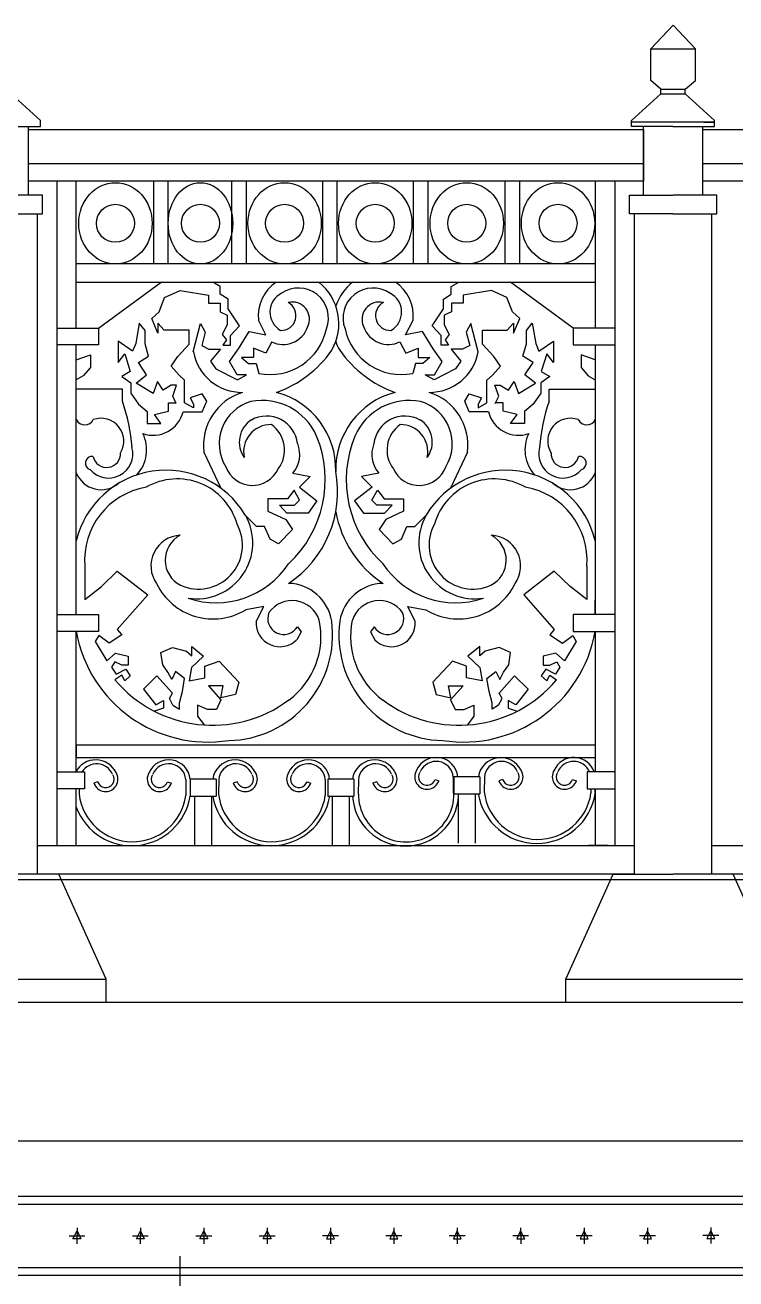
# Model space of a CAD drawing. Header units: millimetres. Extents: x 1931 to 30327, y -2374 to 17555.
# Drawn here: x 10034 to 10931, y 12779 to 14362 of the extents above; entities that cross this region are included whole.
import ezdxf

# ---------------------------------------------------------------- set-up
doc = ezdxf.new("R2010")
doc.units = ezdxf.units.MM
doc.layers.add('axis', color=40, linetype='Continuous')

msp = doc.modelspace()

# ---------------------------------------------------------------- linework, layer by layer
at = {"color": 4, "linetype": 'ByBlock', "lineweight": -2}
for p, q in [((10824.1, 14332.3), (10852.1, 14362.3)), ((10880.2, 14332.3), (10852.1, 14362.3)), ((10824.1, 14292.3), (10824.1, 14332.3)), ((10824.1, 14332.3), (10880.2, 14332.3)), ((10880.2, 14292.3), (10880.2, 14332.3)), ((10836.8, 14281.3), (10824.1, 14292.3)), ((10867.5, 14281.3), (10880.2, 14292.3)), ((10053.6, 14241.7), (10016.6, 14275.4)), ((10799.7, 14241.7), (10836.8, 14275.4)), ((10836.8, 14275.4), (10836.8, 14281.3)), ((10836.8, 14281.3), (10867.5, 14281.3)), ((10836.8, 14275.4), (10867.5, 14275.4)), ((10867.5, 14275.4), (10867.5, 14281.3)), ((10904.5, 14241.7), (10867.5, 14275.4)), ((10053.6, 14234.3), (10053.6, 14241.7)), ((10799.7, 14234.3), (10799.7, 14241.7)), ((10903.5, 14239.7), (10800.5, 14239.7)), ((10890.9, 14239.7), (10903.5, 14239.7)), ((10904.5, 14234.3), (10904.5, 14241.7)), ((10001, 14234.3), (10053.6, 14234.3)), ((10038.7, 14147.6), (10038.7, 14234.3)), ((10038.7, 14230.4), (10814.7, 14230.4)), ((10851.9, 14234.3), (10799.7, 14234.3)), ((10814.7, 14147.6), (10814.7, 14234.3)), ((10814.7, 14230.4), (10814.7, 14165.1)), ((10851.9, 14234.3), (10904.5, 14234.3)), ((10889.6, 14147.6), (10889.6, 14234.3)), ((10889.6, 14230.4), (12803.1, 14230.4)), ((10038.7, 14187.5), (10814.7, 14187.5)), ((10889.6, 14187.5), (12803.1, 14187.5)), ((10814.7, 14165.1), (10038.7, 14165.1)), ((10074.5, 14165.1), (10074.5, 13326.3)), ((10098.9, 13979.7), (10098.9, 14165.1)), ((10196.6, 14060.8), (10196.6, 14165.1)), ((10214.9, 14060.8), (10214.9, 14165.1)), ((10295.2, 14060.8), (10295.2, 14165.1)), ((10313.5, 14060.8), (10313.5, 14165.1)), ((10410, 14060.8), (10410, 14165.1)), ((10428.3, 14060.8), (10428.3, 14165.1)), ((10524.5, 14060.8), (10524.5, 14165.1)), ((10542.8, 14060.8), (10542.8, 14165.1)), ((10640.2, 14060.8), (10640.2, 14165.1)), ((10658.5, 14060.8), (10658.5, 14165.1)), ((10754, 13979.7), (10754, 14165.1)), ((10778.4, 14165.1), (10778.4, 13326.3)), ((12803.1, 14165.1), (10889.6, 14165.1)), ((10056.3, 14147.6), (10001.4, 14147.6)), ((10056.3, 14123.8), (10056.3, 14147.6)), ((10797.1, 14123.8), (10797.1, 14147.6)), ((10797.1, 14147.6), (10851.9, 14147.6)), ((10907.2, 14147.6), (10852.4, 14147.6)), ((10907.2, 14123.8), (10907.2, 14147.6)), ((10001, 14123.8), (10056.3, 14123.8)), ((10050, 13290), (10050, 14123.8)), ((10851.9, 14123.8), (10797.1, 14123.8)), ((10803.3, 13290), (10803.3, 14123.8)), ((10851.9, 14123.8), (10907.2, 14123.8)), ((10901, 13290), (10901, 14123.8)), ((10754, 14060.8), (10098.9, 14060.8)), ((10098.9, 14037.6), (10754, 14037.6)), ((10126.9, 13979.7), (10206, 14037.6)), ((10280.6, 14032.1), (10271.1, 14037.6)), ((10280.6, 14022.6), (10280.6, 14032.1)), ((10572.1, 14032.1), (10581.6, 14037.6)), ((10572.1, 14022.6), (10572.1, 14032.1)), ((10725.9, 13979.7), (10646.7, 14037.6)), ((10203.4, 14000.1), (10210.4, 14018.5)), ((10210.4, 14018.5), (10229.9, 14027)), ((10229.9, 14027), (10265.6, 14021.1)), ((10265.6, 14021.1), (10265.6, 14011.2)), ((10290.6, 14016), (10280.6, 14022.6)), ((10290.6, 14004.2), (10290.6, 14016)), ((10562.2, 14016), (10572.1, 14022.6)), ((10562.2, 14004.2), (10562.2, 14016)), ((10622.8, 14027), (10587.2, 14021.1)), ((10587.2, 14021.1), (10587.2, 14011.2)), ((10642.4, 14018.5), (10622.8, 14027)), ((10649.3, 14000.1), (10642.4, 14018.5)), ((10194.2, 13992), (10203.4, 14000.1)), ((10265.6, 14011.2), (10280.3, 14011.2)), ((10280.3, 14011.2), (10280.3, 14000.2)), ((10280.3, 14000.2), (10289.5, 13995.8)), ((10304.9, 13982.6), (10290.6, 14004.2)), ((10547.9, 13982.6), (10562.2, 14004.2)), ((10572.5, 14000.2), (10563.3, 13995.8)), ((10587.2, 14011.2), (10572.5, 14011.2)), ((10572.5, 14011.2), (10572.5, 14000.2)), ((10658.5, 13992), (10649.3, 14000.1)), ((10178.4, 13986.1), (10174, 13960.4)), ((10185.8, 13976.6), (10178.4, 13986.1)), ((10201.9, 13973.3), (10194.2, 13992)), ((10210, 13977), (10201.9, 13986.1)), ((10201.9, 13986.1), (10201.9, 13973.3)), ((10246.6, 13949.7), (10255.7, 13985.3)), ((10255.7, 13985.3), (10261.7, 13974.7)), ((10289.5, 13984), (10283.2, 13971.5)), ((10289.5, 13995.8), (10289.5, 13984)), ((10293.5, 13970.4), (10304.9, 13982.6)), ((10338.2, 13971.2), (10328.7, 13989.8)), ((10514.5, 13971.2), (10524, 13989.8)), ((10559.3, 13970.4), (10547.9, 13982.6)), ((10563.3, 13995.8), (10563.3, 13984)), ((10563.3, 13984), (10569.5, 13971.5)), ((10597, 13985.3), (10591, 13974.7)), ((10606.2, 13949.7), (10597, 13985.3)), ((10642.7, 13977), (10650.8, 13986.1)), ((10650.8, 13973.3), (10658.5, 13992)), ((10650.8, 13986.1), (10650.8, 13973.3)), ((10667, 13976.6), (10674.3, 13986.1)), ((10674.3, 13986.1), (10678.7, 13960.4)), ((10074.5, 13979.7), (10126.9, 13979.7)), ((10126.9, 13979.7), (10126.9, 13958.4)), ((10185.8, 13959.7), (10185.8, 13976.6)), ((10241.3, 13977), (10210, 13977)), ((10241.3, 13959.3), (10241.3, 13977)), ((10261.7, 13974.7), (10257.2, 13957.8)), ((10283.2, 13971.5), (10288.3, 13964.9)), ((10293.5, 13958), (10293.5, 13970.4)), ((10303.7, 13953.6), (10317.1, 13975.4)), ((10317.1, 13975.4), (10338.2, 13971.2)), ((10535.7, 13975.4), (10514.5, 13971.2)), ((10549.1, 13953.6), (10535.7, 13975.4)), ((10559.3, 13958), (10559.3, 13970.4)), ((10569.5, 13971.5), (10564.4, 13964.9)), ((10591, 13974.7), (10595.6, 13957.8)), ((10611.5, 13959.3), (10611.5, 13977)), ((10611.5, 13977), (10642.7, 13977)), ((10667, 13959.7), (10667, 13976.6)), ((10778.4, 13979.7), (10726, 13979.7)), ((10726, 13979.7), (10726, 13958.4)), ((10126.9, 13958.4), (10074.5, 13958.4)), ((10098.9, 13635.9), (10098.9, 13958.4)), ((10170, 13950.5), (10151.6, 13963)), ((10151.6, 13963), (10151.6, 13936.2)), ((10174, 13960.4), (10170, 13950.5)), ((10190.2, 13944.3), (10185.8, 13959.7)), ((10226.9, 13943.9), (10241.3, 13959.3)), ((10257.2, 13957.8), (10266.3, 13952.9)), ((10266.3, 13952.9), (10280.8, 13952.9)), ((10280.8, 13952.9), (10268.4, 13938.1)), ((10288.3, 13964.9), (10283.9, 13958)), ((10283.9, 13958), (10293.5, 13958)), ((10292.1, 13937.7), (10303.7, 13953.6)), ((10337.9, 13948), (10322.4, 13954.5)), ((10322.4, 13954.5), (10322.4, 13942.7)), ((10345.5, 13962.4), (10337.9, 13948)), ((10507.3, 13962.4), (10514.9, 13948)), ((10514.9, 13948), (10530.4, 13954.5)), ((10530.4, 13954.5), (10530.4, 13942.7)), ((10560.7, 13937.7), (10549.1, 13953.6)), ((10568.8, 13958), (10559.3, 13958)), ((10564.4, 13964.9), (10568.8, 13958)), ((10586.4, 13952.9), (10572, 13952.9)), ((10572, 13952.9), (10584.3, 13938.1)), ((10595.6, 13957.8), (10586.4, 13952.9)), ((10625.8, 13943.9), (10611.5, 13959.3)), ((10662.6, 13944.3), (10667, 13959.7)), ((10678.7, 13960.4), (10682.8, 13950.5)), ((10682.8, 13950.5), (10701.2, 13963)), ((10701.2, 13963), (10701.2, 13936.2)), ((10726, 13958.4), (10778.4, 13958.4)), ((10754, 13635.9), (10754, 13958.4)), ((10098.9, 13939.6), (10116.9, 13946)), ((10116.9, 13946), (10116.9, 13930)), ((10151.6, 13936.2), (10160, 13947.2)), ((10160, 13947.2), (10167, 13924.8)), ((10177.3, 13936.2), (10190.2, 13944.3)), ((10187.6, 13920.8), (10177.3, 13936.2)), ((10218.5, 13931.4), (10226.9, 13943.9)), ((10268.4, 13938.1), (10275.1, 13928.2)), ((10301.9, 13920.5), (10292.1, 13937.7)), ((10322.4, 13942.7), (10307.6, 13942.7)), ((10307.6, 13942.7), (10316.3, 13934.8)), ((10316.3, 13934.8), (10325.8, 13934.8)), ((10325.8, 13934.8), (10329.2, 13922.3)), ((10527, 13934.8), (10523.6, 13922.3)), ((10536.4, 13934.8), (10527, 13934.8)), ((10530.4, 13942.7), (10545.1, 13942.7)), ((10545.1, 13942.7), (10536.4, 13934.8)), ((10550.8, 13920.5), (10560.7, 13937.7)), ((10584.3, 13938.1), (10577.6, 13928.2)), ((10634.3, 13931.4), (10625.8, 13943.9)), ((10675.4, 13936.2), (10662.6, 13944.3)), ((10665.2, 13920.8), (10675.4, 13936.2)), ((10692.7, 13947.2), (10685.7, 13924.8)), ((10701.2, 13936.2), (10692.7, 13947.2)), ((10753.9, 13939.6), (10735.9, 13946)), ((10735.9, 13946), (10735.9, 13930)), ((10107.7, 13919.5), (10098.9, 13914.4)), ((10116.9, 13930), (10107.7, 13919.5)), ((10167, 13924.8), (10156.4, 13918.6)), ((10156.4, 13918.6), (10167.8, 13910.5)), ((10174.4, 13910.1), (10187.6, 13920.8)), ((10228.8, 13920.4), (10218.5, 13931.4)), ((10235.6, 13913.8), (10228.8, 13920.4)), ((10275.1, 13928.2), (10302.3, 13914.5)), ((10313.6, 13920.5), (10301.9, 13920.5)), ((10302.3, 13914.5), (10313.6, 13920.5)), ((10550.5, 13914.5), (10539.2, 13920.5)), ((10539.2, 13920.5), (10550.8, 13920.5)), ((10577.6, 13928.2), (10550.5, 13914.5)), ((10617.2, 13913.8), (10624, 13920.4)), ((10624, 13920.4), (10634.3, 13931.4)), ((10678.4, 13910.1), (10665.2, 13920.8)), ((10696.4, 13918.6), (10685, 13910.5)), ((10685.7, 13924.8), (10696.4, 13918.6)), ((10735.9, 13930), (10745, 13919.5)), ((10745, 13919.5), (10753.9, 13914.4)), ((10111.7, 13902.7), (10098.9, 13902.7)), ((10137.7, 13902.7), (10111.7, 13902.7)), ((10157.1, 13902.7), (10137.7, 13902.7)), ((10157.1, 13887.4), (10157.1, 13902.7)), ((10167.8, 13910.5), (10167.8, 13897.7)), ((10195.7, 13896.9), (10174.4, 13910.1)), ((10201.2, 13912.4), (10195.7, 13896.9)), ((10208.5, 13901.3), (10201.2, 13912.4)), ((10218.8, 13907.6), (10208.5, 13901.3)), ((10225.4, 13907.6), (10218.8, 13907.6)), ((10220.7, 13893.6), (10225.4, 13907.6)), ((10235.6, 13895.3), (10235.6, 13913.8)), ((10617.2, 13895.3), (10617.2, 13913.8)), ((10632.1, 13893.6), (10627.3, 13907.6)), ((10627.3, 13907.6), (10633.9, 13907.6)), ((10633.9, 13907.6), (10644.2, 13901.3)), ((10644.2, 13901.3), (10651.6, 13912.4)), ((10651.6, 13912.4), (10657.1, 13896.9)), ((10657.1, 13896.9), (10678.4, 13910.1)), ((10685, 13910.5), (10685, 13897.7)), ((10695.6, 13887.4), (10695.6, 13902.7)), ((10695.6, 13902.7), (10715, 13902.7)), ((10715, 13902.7), (10741.1, 13902.7)), ((10741.1, 13902.7), (10753.9, 13902.7)), ((10167.8, 13897.7), (10177.3, 13883.7)), ((10225.1, 13884.4), (10220.7, 13893.6)), ((10235.6, 13885.1), (10235.6, 13895.3)), ((10257.8, 13896.6), (10242.6, 13891.8)), ((10242.6, 13891.8), (10246.7, 13883.6)), ((10263.6, 13887.4), (10257.8, 13896.6)), ((10257.8, 13874), (10263.6, 13887.4)), ((10589.2, 13887.4), (10594.9, 13896.6)), ((10594.9, 13874), (10589.2, 13887.4)), ((10594.9, 13896.6), (10610.2, 13891.8)), ((10610.2, 13891.8), (10606, 13883.6)), ((10617.2, 13885.1), (10617.2, 13895.3)), ((10627.7, 13884.4), (10632.1, 13893.6)), ((10685, 13897.7), (10675.4, 13883.7)), ((10177.3, 13883.7), (10188.3, 13874.2)), ((10188.3, 13874.2), (10188.3, 13859.1)), ((10197.5, 13870.5), (10215.2, 13874.9)), ((10215.2, 13874.9), (10215.2, 13885.2)), ((10215.2, 13885.2), (10224.7, 13885.2)), ((10233.7, 13874), (10244.8, 13874)), ((10246.7, 13878.8), (10235.6, 13885.1)), ((10244.8, 13874), (10257.8, 13874)), ((10246.7, 13883.6), (10246.7, 13878.8)), ((10607.9, 13874), (10594.9, 13874)), ((10606, 13878.8), (10617.2, 13885.1)), ((10606, 13883.6), (10606, 13878.8)), ((10619.1, 13874), (10607.9, 13874)), ((10637.6, 13885.2), (10628, 13885.2)), ((10637.6, 13874.9), (10637.6, 13885.2)), ((10655.2, 13870.5), (10637.6, 13874.9)), ((10675.4, 13883.7), (10664.4, 13874.2)), ((10664.4, 13874.2), (10664.4, 13859.1)), ((10188.3, 13859.1), (10205.6, 13859.1)), ((10205.6, 13859.1), (10197.5, 13870.5)), ((10647.1, 13859.1), (10655.2, 13870.5)), ((10664.4, 13859.1), (10647.1, 13859.1)), ((10260, 13823), (10281.5, 13777.4)), ((10592.7, 13823), (10571.3, 13777.4)), ((10372, 13796.3), (10393.9, 13792.2)), ((10393.9, 13792.2), (10380.4, 13779)), ((10480.7, 13796.3), (10458.8, 13792.2)), ((10458.8, 13792.2), (10472.4, 13779)), ((10380.4, 13779), (10402.6, 13761.6)), ((10472.4, 13779), (10450.2, 13761.6)), ((10365.4, 13764), (10340.7, 13764)), ((10340.7, 13764), (10340.7, 13748.4)), ((10373.8, 13774.8), (10365.4, 13764)), ((10380.7, 13762.3), (10373.8, 13774.8)), ((10374.4, 13756), (10380.7, 13762.3)), ((10402.6, 13761.6), (10391.5, 13746)), ((10450.2, 13761.6), (10461.3, 13746)), ((10472, 13762.3), (10479, 13774.8)), ((10478.3, 13756), (10472, 13762.3)), ((10479, 13774.8), (10487.3, 13764)), ((10487.3, 13764), (10512, 13764)), ((10512, 13764), (10512, 13748.4)), ((10340.7, 13748.4), (10363.3, 13738)), ((10364.7, 13746), (10355.3, 13756)), ((10355.3, 13756), (10374.4, 13756)), ((10391.5, 13746), (10364.7, 13746)), ((10461.3, 13746), (10488, 13746)), ((10497.4, 13756), (10478.3, 13756)), ((10488, 13746), (10497.4, 13756)), ((10512, 13748.4), (10489.4, 13738)), ((10326.5, 13729.3), (10312.2, 13743.6)), ((10336.6, 13729.3), (10326.5, 13729.3)), ((10343.5, 13713.3), (10336.6, 13729.3)), ((10363.3, 13738), (10371.7, 13725.2)), ((10489.4, 13738), (10481.1, 13725.2)), ((10509.2, 13713.3), (10516.2, 13729.3)), ((10516.2, 13729.3), (10526.3, 13729.3)), ((10526.3, 13729.3), (10540.5, 13743.6)), ((10354.3, 13707.1), (10343.5, 13713.3)), ((10371.7, 13725.2), (10354.3, 13707.1)), ((10481.1, 13725.2), (10498.5, 13707.1)), ((10498.5, 13707.1), (10509.2, 13713.3)), ((10109.6, 13679.2), (10109.6, 13637)), ((10130.5, 13653.2), (10150.6, 13672.8)), ((10150.6, 13672.8), (10189.1, 13643)), ((10702.1, 13672.8), (10663.7, 13643)), ((10722.2, 13653.2), (10702.1, 13672.8)), ((10743.1, 13679.2), (10743.1, 13637)), ((10109.6, 13637), (10130.5, 13653.2)), ((10743.1, 13637), (10722.2, 13653.2)), ((10098.9, 13618), (10098.9, 13635.9)), ((10189.1, 13643), (10150.6, 13598.9)), ((10663.7, 13643), (10702.2, 13598.9)), ((10753.9, 13618), (10753.9, 13635.9)), ((10754, 13618), (10754, 13635.9)), ((10074.5, 13618), (10126.9, 13618)), ((10126.9, 13618), (10126.9, 13596.7)), ((10335.4, 13628.2), (10312.7, 13624)), ((10326.1, 13609.2), (10335.4, 13628.2)), ((10526.7, 13609.2), (10517.4, 13628.2)), ((10517.4, 13628.2), (10540, 13624)), ((10725.9, 13618), (10725.9, 13596.7)), ((10778.4, 13618), (10726, 13618)), ((10726, 13618), (10726, 13596.7)), ((10378, 13602.5), (10382.6, 13596.1)), ((10474.7, 13602.5), (10470.2, 13596.1)), ((10126.9, 13596.7), (10074.5, 13596.7)), ((10098.9, 13419.1), (10098.9, 13596.7)), ((10127.2, 13591.5), (10122.9, 13583.7)), ((10140.2, 13582), (10127.2, 13591.5)), ((10156.2, 13592.4), (10140.2, 13582)), ((10150.6, 13598.9), (10156.2, 13592.4)), ((10382.6, 13596.1), (10377.1, 13586.1)), ((10470.2, 13596.1), (10475.7, 13586.1)), ((10702.2, 13598.9), (10696.5, 13592.4)), ((10696.5, 13592.4), (10712.6, 13582)), ((10712.6, 13582), (10725.6, 13591.5)), ((10725.6, 13591.5), (10729.9, 13583.7)), ((10726, 13596.7), (10778.4, 13596.7)), ((10754, 13419.1), (10754, 13596.7)), ((10122.9, 13583.7), (10137.6, 13559.4)), ((10205.7, 13570), (10220.2, 13576.2)), ((10207.9, 13554.3), (10205.7, 13570)), ((10220.2, 13576.2), (10237.8, 13571.8)), ((10237.8, 13571.8), (10244.6, 13565.7)), ((10244.6, 13565.7), (10244.6, 13577.5)), ((10244.6, 13577.5), (10259.6, 13565.5)), ((10608.1, 13577.5), (10593.1, 13565.5)), ((10608.1, 13565.7), (10608.1, 13577.5)), ((10615, 13571.8), (10608.1, 13565.7)), ((10632.5, 13576.2), (10615, 13571.8)), ((10647.1, 13570), (10632.5, 13576.2)), ((10644.8, 13554.3), (10647.1, 13570)), ((10729.9, 13583.7), (10715.1, 13559.4)), ((10137.6, 13559.4), (10148.5, 13569.3)), ((10147.4, 13558.3), (10143.5, 13551.3)), ((10156.3, 13553.8), (10147.4, 13558.3)), ((10148.5, 13569.3), (10164.4, 13565.5)), ((10164.4, 13565.5), (10164.4, 13553.8)), ((10214.5, 13545), (10207.9, 13554.3)), ((10259.6, 13565.5), (10244.4, 13550.9)), ((10261.2, 13552.7), (10279.2, 13559.1)), ((10279.2, 13559.1), (10304.1, 13532.7)), ((10573.5, 13559.1), (10548.7, 13532.7)), ((10591.5, 13552.7), (10573.5, 13559.1)), ((10593.1, 13565.5), (10608.4, 13550.9)), ((10638.2, 13545), (10644.8, 13554.3)), ((10704.3, 13569.3), (10688.3, 13565.5)), ((10688.3, 13565.5), (10688.3, 13553.8)), ((10696.4, 13553.8), (10705.4, 13558.3)), ((10715.1, 13559.4), (10704.3, 13569.3)), ((10705.4, 13558.3), (10709.3, 13551.3)), ((10143.5, 13551.3), (10149.1, 13542.6)), ((10156.3, 13541.2), (10147.7, 13535.6)), ((10149.1, 13542.6), (10161.4, 13549.1)), ((10164.4, 13553.8), (10156.3, 13553.8)), ((10160, 13534.3), (10156.3, 13541.2)), ((10167, 13540.7), (10160, 13534.3)), ((10161.4, 13549.1), (10167, 13540.7)), ((10200.7, 13540.7), (10183.7, 13523.8)), ((10220.1, 13518.5), (10200.7, 13540.7)), ((10219.3, 13535.9), (10214.5, 13545)), ((10224.3, 13545.9), (10219.3, 13535.9)), ((10235.5, 13537.2), (10224.3, 13545.9)), ((10244.4, 13550.9), (10241.4, 13534.1)), ((10261.2, 13537.9), (10261.2, 13552.7)), ((10591.5, 13537.9), (10591.5, 13552.7)), ((10608.4, 13550.9), (10611.3, 13534.1)), ((10617.2, 13537.2), (10628.4, 13545.9)), ((10628.4, 13545.9), (10633.4, 13535.9)), ((10632.6, 13518.5), (10652.1, 13540.7)), ((10633.4, 13535.9), (10638.2, 13545)), ((10652.1, 13540.7), (10669, 13523.8)), ((10691.4, 13549.1), (10685.8, 13540.7)), ((10685.8, 13540.7), (10692.8, 13534.3)), ((10688.3, 13553.8), (10696.4, 13553.8)), ((10703.7, 13542.6), (10691.4, 13549.1)), ((10692.8, 13534.3), (10696.4, 13541.2)), ((10696.4, 13541.2), (10705.1, 13535.6)), ((10709.3, 13551.3), (10703.7, 13542.6)), ((10183.7, 13523.8), (10199.3, 13504)), ((10232.8, 13520.6), (10235.5, 13537.2)), ((10241.4, 13534.1), (10261.2, 13537.9)), ((10284.2, 13527.7), (10265.6, 13527.7)), ((10265.6, 13527.7), (10281.5, 13510.2)), ((10281.3, 13512.7), (10284.2, 13527.7)), ((10304.1, 13532.7), (10299.7, 13517)), ((10548.7, 13532.7), (10553, 13517)), ((10571.5, 13512.7), (10568.5, 13527.7)), ((10568.5, 13527.7), (10587.2, 13527.7)), ((10587.2, 13527.7), (10571.2, 13510.2)), ((10611.3, 13534.1), (10591.5, 13537.9)), ((10620, 13520.6), (10617.2, 13537.2)), ((10669, 13523.8), (10653.5, 13504)), ((10199.3, 13504), (10208.8, 13509.3)), ((10208.8, 13509.3), (10208.8, 13499.8)), ((10216.6, 13511.8), (10220.1, 13518.5)), ((10220.8, 13503.3), (10216.6, 13511.8)), ((10229.1, 13506.3), (10232.8, 13520.6)), ((10281.5, 13510.2), (10275.8, 13498.1)), ((10299.7, 13517), (10281.3, 13512.7)), ((10553, 13517), (10571.5, 13512.7)), ((10571.2, 13510.2), (10576.9, 13498.1)), ((10623.6, 13506.3), (10620, 13520.6)), ((10631.9, 13503.3), (10636.2, 13511.8)), ((10636.2, 13511.8), (10632.6, 13518.5)), ((10653.5, 13504), (10643.9, 13509.3)), ((10643.9, 13509.3), (10643.9, 13499.8)), ((10208.8, 13499.8), (10197.4, 13495.9)), ((10220.8, 13503.3), (10229.1, 13498.6)), ((10229.1, 13498.6), (10229.1, 13506.3)), ((10264.4, 13498.1), (10251.9, 13503.3)), ((10251.9, 13503.3), (10251.9, 13489.7)), ((10275.8, 13498.1), (10264.4, 13498.1)), ((10576.9, 13498.1), (10588.3, 13498.1)), ((10588.3, 13498.1), (10600.8, 13503.3)), ((10600.8, 13503.3), (10600.8, 13489.7)), ((10623.6, 13498.6), (10623.6, 13506.3)), ((10631.9, 13503.3), (10623.6, 13498.6)), ((10643.9, 13499.8), (10655.3, 13495.9)), ((10251.9, 13489.7), (10260.3, 13478.5)), ((10600.8, 13489.7), (10592.5, 13478.5)), ((10098.9, 13453.5), (10098.9, 13437)), ((10098.9, 13453.5), (10754, 13453.5)), ((10754, 13437), (10098.9, 13437)), ((10074.5, 13419.1), (10109.2, 13419.1)), ((10109.2, 13419.1), (10109.2, 13397.8)), ((10574.7, 13412.5), (10574.7, 13392.4)), ((10608.2, 13412.9), (10575.5, 13412.9)), ((10575.5, 13412.9), (10575.5, 13391.7)), ((10608.2, 13412.9), (10608.2, 13391.7)), ((10614, 13412.5), (10613.7, 13394.2)), ((10778.4, 13419.1), (10743.5, 13419.1)), ((10743.5, 13419.1), (10743.5, 13397.8)), ((10109.2, 13397.8), (10074.5, 13397.8)), ((10098.9, 13326.3), (10098.9, 13397.8)), ((10102.6, 13397.8), (10102.5, 13391.2)), ((10125.8, 13406.7), (10121, 13405.2)), ((10214.1, 13406.7), (10218.9, 13405.2)), ((10237.1, 13409.5), (10237.2, 13389.4)), ((10275.3, 13410), (10242.7, 13410)), ((10242.7, 13410), (10242.7, 13388.7)), ((10275.3, 13410), (10275.3, 13388.7)), ((10278.7, 13409.5), (10278.5, 13391.2)), ((10301.8, 13406.7), (10297, 13405.2)), ((10390.1, 13406.7), (10394.8, 13405.2)), ((10413.1, 13409.5), (10413.1, 13389.4)), ((10449.2, 13410), (10416.5, 13410)), ((10416.5, 13410), (10416.5, 13388.7)), ((10449.2, 13410), (10449.2, 13388.7)), ((10455.1, 13409.5), (10454.8, 13391.2)), ((10478.1, 13406.7), (10473.3, 13405.2)), ((10551.7, 13409.7), (10556.4, 13408.1)), ((10637, 13409.7), (10632.3, 13408.1)), ((10725.3, 13409.7), (10730.1, 13408.1)), ((10743.5, 13397.8), (10778.4, 13397.8)), ((10748.4, 13397.8), (10748.4, 13392.4)), ((10753.9, 13391.7), (10753.9, 13397.8)), ((10754, 13326.3), (10754, 13397.8)), ((10242.7, 13388.7), (10275.3, 13388.7)), ((10248.6, 13326.3), (10248.6, 13388.7)), ((10269.8, 13326.3), (10269.8, 13388.7)), ((10416.5, 13388.7), (10449.2, 13388.7)), ((10422.4, 13326.3), (10422.4, 13388.7)), ((10443.6, 13326.3), (10443.6, 13388.7)), ((10575.5, 13391.7), (10608.2, 13391.7)), ((10581.4, 13329.3), (10581.4, 13391.7)), ((10602.6, 13329.3), (10602.6, 13391.7)), ((10050, 13326.3), (10803.3, 13326.3)), ((10080.6, 13326.3), (10105, 13326.3)), ((10770, 13326.3), (10745.6, 13326.3)), ((10901, 13326.3), (12746.6, 13326.3)), ((10803.3, 13290), (8164.8, 13290)), ((10076.9, 13290), (10001.4, 13290)), ((10076.9, 13290), (10050, 13290)), ((10136.4, 13157.3), (10076.9, 13290)), ((10716.9, 13157.3), (10776.4, 13290)), ((10776.4, 13290), (10851.9, 13290)), ((10776.4, 13290), (10803.3, 13290)), ((10927.9, 13290), (10852.4, 13290)), ((10927.9, 13290), (10901, 13290)), ((10987.4, 13157.3), (10927.9, 13290)), ((12741.6, 13290), (10927.9, 13290)), ((1930.6, 13283.4), (29930.6, 13283.4)), ((9866, 13157.3), (10136.4, 13157.3)), ((10136.4, 13128.1), (10136.4, 13157.3)), ((10716.9, 13128.1), (10716.9, 13157.3)), ((10716.9, 13157.3), (10987.4, 13157.3)), ((10136.4, 13128.1), (9866, 13128.1)), ((11179.8, 13128.1), (9879.8, 13128.1)), ((10987.4, 13128.1), (10716.9, 13128.1)), ((9879.8, 12953.4), (11179.8, 12953.4)), ((9879.8, 12883.4), (11179.8, 12883.4)), ((9879.8, 12873.4), (11179.8, 12873.4)), ((10099.8, 12843.5), (10099.7, 12823.3)), ((10179.8, 12843.5), (10179.7, 12823.3)), ((10259.8, 12843.5), (10259.7, 12823.3)), ((10339.8, 12843.5), (10339.7, 12823.3)), ((10419.7, 12843.5), (10419.8, 12823.3)), ((10499.7, 12843.5), (10499.8, 12823.3)), ((10579.7, 12843.5), (10579.8, 12823.3)), ((10659.7, 12843.5), (10659.8, 12823.3)), ((10739.7, 12843.5), (10739.8, 12823.3)), ((10819.7, 12843.5), (10819.8, 12823.3)), ((10899.7, 12843.8), (10899.8, 12823.6)), ((10089.7, 12833.5), (10109.8, 12833.4)), ((10094.7, 12829.6), (10099.8, 12839.6)), ((10104.7, 12829.6), (10094.7, 12829.6)), ((10099.8, 12839.6), (10104.7, 12829.6)), ((10169.7, 12833.5), (10189.8, 12833.4)), ((10174.7, 12829.6), (10179.8, 12839.6)), ((10184.7, 12829.6), (10174.7, 12829.6)), ((10179.8, 12839.6), (10184.7, 12829.6)), ((10249.7, 12833.5), (10269.8, 12833.4)), ((10254.7, 12829.6), (10259.8, 12839.6)), ((10264.7, 12829.6), (10254.7, 12829.6)), ((10259.8, 12839.6), (10264.7, 12829.6)), ((10329.7, 12833.5), (10349.8, 12833.4)), ((10334.7, 12829.6), (10339.8, 12839.6)), ((10344.7, 12829.6), (10334.7, 12829.6)), ((10339.8, 12839.6), (10344.7, 12829.6)), ((10429.8, 12833.5), (10409.7, 12833.4)), ((10419.7, 12839.6), (10414.8, 12829.6)), ((10414.8, 12829.6), (10424.8, 12829.6)), ((10424.8, 12829.6), (10419.7, 12839.6)), ((10509.8, 12833.5), (10489.7, 12833.4)), ((10499.7, 12839.6), (10494.8, 12829.6)), ((10494.8, 12829.6), (10504.8, 12829.6)), ((10504.8, 12829.6), (10499.7, 12839.6)), ((10589.8, 12833.5), (10569.7, 12833.4)), ((10579.7, 12839.6), (10574.8, 12829.6)), ((10574.8, 12829.6), (10584.8, 12829.6)), ((10584.8, 12829.6), (10579.7, 12839.6)), ((10669.8, 12833.5), (10649.7, 12833.4)), ((10659.7, 12839.6), (10654.8, 12829.6)), ((10654.8, 12829.6), (10664.8, 12829.6)), ((10664.8, 12829.6), (10659.7, 12839.6)), ((10749.8, 12833.5), (10729.7, 12833.4)), ((10739.7, 12839.6), (10734.8, 12829.6)), ((10734.8, 12829.6), (10744.8, 12829.6)), ((10744.8, 12829.6), (10739.7, 12839.6)), ((10829.8, 12833.5), (10809.7, 12833.4)), ((10819.7, 12839.6), (10814.8, 12829.6)), ((10814.8, 12829.6), (10824.8, 12829.6)), ((10824.8, 12829.6), (10819.7, 12839.6)), ((10909.8, 12833.7), (10889.7, 12833.7)), ((10899.7, 12839.9), (10894.8, 12829.8)), ((10894.8, 12829.8), (10904.8, 12829.9)), ((10904.8, 12829.9), (10899.7, 12839.9)), ((13430.6, 12783.4), (8429.8, 12783.4)), ((9879.8, 12793.4), (11179.8, 12793.4))]:
    msp.add_line(p, q, dxfattribs=at)
for centre in [(10148.3, 14112), (10255.6, 14112), (10361.8, 14112), (10476.2, 14112), (10591.7, 14112), (10706.9, 14112)]:
    msp.add_circle(centre, 24, dxfattribs=at)
for centre, radius, start, end in [((10379.7, 13995.1), 51.2, 123.8492, 185.8532), ((10379.3, 13992.3), 37.9, 338.8987, 124.3009), ((10363.3, 13985.2), 67, 329.9582, 51.4585), ((10489.4, 13985.2), 67, 128.5415, 160.3436), ((10473.4, 13992.3), 37.9, 55.6991, 201.1013), ((10473.1, 13995.1), 51.2, 354.1468, 56.1508), ((10369.9, 13999.9), 26.6, 116.7205, 240.5057), ((10482.9, 13999.9), 26.6, 299.4943, 63.2795), ((10357.5, 13995.4), 18.7, 267.9907, 61.8893), ((10371.4, 13990.8), 21.8, 333.1241, 103.7339), ((10481.3, 13990.8), 21.8, 76.2661, 206.8759), ((10495.3, 13995.4), 18.7, 118.1107, 272.0093), ((10343.2, 13994.1), 73.1, 258.9616, 347.7829), ((10360, 13991.6), 32.6, 243.4881, 340.8987), ((10509.5, 13994.1), 73.1, 192.2171, 281.0384), ((10492.7, 13991.6), 32.6, 199.1013, 296.5119), ((10303, 14034.4), 144.4, 289.6561, 325.0439), ((10489.4, 13985.2), 67, 199.6564, 210.0418), ((10549.8, 14034.4), 144.4, 214.9561, 250.3439), ((10308.1, 13961), 62.5, 190.4177, 270.5182), ((10544.7, 13961), 62.5, 269.4818, 349.5823), ((9933.1, 13810.8), 236.8, 4.3747, 18.8797), ((10329.3, 13831.8), 69.8, 107.1851, 187.2261), ((10334.9, 13833.6), 55.6, 106.3526, 211.4368), ((10333.7, 13813.7), 74.6, 23.3626, 101.1947), ((10325.7, 13801.2), 100.7, 358.535, 75.1601), ((10527, 13801.2), 100.7, 104.8399, 181.465), ((10519, 13813.7), 74.6, 78.8053, 156.6374), ((10517.8, 13833.6), 55.6, 328.5632, 73.6474), ((10523.5, 13831.8), 69.8, 352.7739, 72.8149), ((10919.6, 13810.8), 236.8, 161.1203, 175.6253), ((10195.9, 13883.1), 38.8, 250.2778, 346.527), ((10656.8, 13883.1), 38.8, 193.473, 289.7222), ((10109.6, 13869.7), 12.1, 207.4004, 332.5996), ((10130.1, 13837.1), 28.7, 329.0422, 109.8656), ((10337.6, 13835.8), 33, 122.3948, 215.9393), ((10344.3, 13823.6), 34.2, 88.7114, 192.0693), ((10339.1, 13829.2), 39.4, 6.6768, 119.15), ((10322.6, 13825.7), 39.2, 322.583, 54.9253), ((10513.6, 13829.2), 39.4, 60.85, 173.3232), ((10530.2, 13825.7), 39.2, 125.0747, 217.417), ((10508.4, 13823.6), 34.2, 347.9307, 91.2886), ((10515.2, 13835.8), 33, 324.0607, 57.6052), ((10722.6, 13837.1), 28.7, 70.1344, 210.9578), ((10743.1, 13869.7), 12.1, 207.4004, 332.5996), ((10140.9, 13826), 46.8, 317.132, 26.1106), ((10268.5, 13788.2), 144.6, 312.7719, 22.3946), ((10584.2, 13788.2), 144.6, 157.6054, 227.2281), ((10711.9, 13826), 46.8, 153.8894, 222.868), ((10139.5, 13821), 30.7, 220.6717, 14.8018), ((10344.2, 13820.2), 36.7, 319.3283, 21.7294), ((10508.6, 13820.2), 36.7, 158.2706, 220.6717), ((10713.3, 13821), 30.7, 165.1982, 319.3283), ((10118.9, 13809.1), 8.62, 83.7382, 251.1825), ((10137.2, 13821.3), 17.6, 191.8105, 3.3651), ((10715.6, 13821.3), 17.6, 176.6349, 348.1895), ((10733.8, 13809.1), 8.62, 288.8175, 96.2618), ((10212.2, 13683.5), 116.7, 31.014, 166.2625), ((10130.3, 13809.5), 33.9, 201.975, 310.4257), ((10321.2, 13816.8), 35.8, 199.9781, 335.3707), ((10289.6, 13773.1), 139.1, 303.6169, 10.5433), ((10531.6, 13816.8), 35.8, 204.6293, 340.0219), ((10640.5, 13683.5), 116.7, 13.7375, 148.986), ((10722.4, 13809.5), 33.9, 229.5743, 338.025), ((10203, 13686.4), 93.7, 99.8791, 184.3876), ((10226.3, 13710.7), 78.5, 15.8365, 120.0843), ((10626.5, 13710.7), 78.5, 59.9157, 164.1635), ((10649.8, 13686.4), 93.7, 355.6124, 80.1209), ((10563.1, 13773.1), 139.1, 190.5433, 236.3831), ((10253.1, 13705.6), 55.5, 245.9222, 28.6327), ((10250.9, 13708.5), 70.7, 261.0447, 29.794), ((10601.9, 13708.5), 70.7, 150.206, 278.9553), ((10599.6, 13705.6), 55.5, 151.3673, 294.0778), ((10232, 13679.3), 38.9, 92.8565, 214.9745), ((10246.7, 13686.6), 35.6, 117.8933, 242.8818), ((10606, 13686.6), 35.6, 297.1182, 62.1067), ((10620.8, 13679.3), 38.9, 325.0255, 87.1435), ((10275.2, 13742.5), 109.7, 251.2144, 326.5427), ((10577.5, 13742.5), 109.7, 213.4573, 288.7856), ((10271.5, 13691.8), 79.4, 205.9909, 301.3146), ((10365.3, 13600.6), 56.7, 9.0562, 88.6584), ((10487.4, 13600.6), 56.7, 91.3416, 170.9438), ((10581.3, 13691.8), 79.4, 238.6854, 334.0091), ((10371.3, 13599.4), 36.1, 18.6209, 144.2199), ((10481.5, 13599.4), 36.1, 35.7801, 161.3791), ((10360.7, 13612.9), 20.2, 157.9646, 328.9479), ((10492, 13612.9), 20.2, 211.0521, 22.0354), ((10289.2, 13592.1), 133.2, 271.0324, 7.5437), ((10355.8, 13607.1), 29.8, 175.9863, 315.381), ((10307.7, 13590.4), 100, 306.4717, 11.8343), ((10563.5, 13592.1), 133.2, 172.4563, 268.9676), ((10545.1, 13590.4), 100, 168.1657, 233.5283), ((10496.9, 13607.1), 29.8, 224.619, 4.0137), ((10265.3, 13625.9), 169, 189.9203, 278.9454), ((10587.4, 13625.9), 169, 261.0546, 350.0797), ((10270.9, 13638.9), 160.8, 219.9532, 306.7273), ((10581.8, 13638.9), 160.8, 233.2727, 320.0468), ((10123.4, 13405.8), 28.6, 26.0368, 152.2145), ((10124.5, 13407.7), 21.8, 23.2704, 148.575), ((10215.6, 13407.3), 27.2, 5.561, 156.1663), ((10215.4, 13407.7), 21.8, 4.7961, 156.7296), ((10299.4, 13405.8), 28.6, 26.0368, 171.5409), ((10300.5, 13407.7), 21.8, 23.2704, 175.2039), ((10391.6, 13407.3), 27.2, 5.561, 156.1663), ((10391.4, 13407.7), 21.8, 4.7961, 156.7296), ((10475.7, 13405.8), 28.6, 26.0368, 171.5409), ((10476.8, 13407.7), 21.8, 23.2704, 175.2039), ((10553.2, 13410.3), 27.2, 5.561, 156.1663), ((10553, 13410.7), 21.8, 4.7961, 156.7296), ((10634.6, 13408.7), 28.6, 26.0368, 171.5409), ((10635.7, 13410.7), 21.8, 23.2704, 175.2039), ((10726.9, 13410.3), 27.2, 18.9185, 156.1663), ((10726.6, 13410.7), 21.8, 22.7142, 156.7296), ((10135.9, 13410), 15.6, 197.8691, 32.2021), ((10135.9, 13410), 10.6, 197.8691, 32.2021), ((10204, 13410), 15.6, 147.7979, 342.1309), ((10204, 13410), 10.6, 147.7979, 342.1309), ((10311.9, 13410), 15.6, 197.8691, 32.2021), ((10311.9, 13410), 10.6, 197.8691, 32.2021), ((10380, 13410), 15.6, 147.7979, 342.1309), ((10380, 13410), 10.6, 147.7979, 342.1309), ((10488.2, 13410), 15.6, 197.8691, 32.2021), ((10488.2, 13410), 10.6, 197.8691, 32.2021), ((10541.6, 13412.9), 15.6, 147.7979, 342.1309), ((10541.6, 13412.9), 10.6, 147.7979, 342.1309), ((10647.1, 13412.9), 15.6, 197.8691, 32.2021), ((10647.1, 13412.9), 10.6, 197.8691, 32.2021), ((10715.2, 13412.9), 15.6, 147.7979, 342.1309), ((10715.2, 13412.9), 10.6, 147.7979, 342.1309), ((10168.9, 13400.8), 74.8, 200.4733, 350.6975), ((10169.9, 13398.9), 67.9, 186.5171, 351.9349), ((10344.9, 13400.8), 74.8, 189.3025, 350.6975), ((10345.9, 13398.9), 67.9, 186.5171, 351.9349), ((10514.4, 13392.8), 67.1, 183.4929, 356.5071), ((10515.2, 13391.1), 60.3, 179.859, 0.5472), ((10680.1, 13403.7), 74.8, 189.3025, 350.6975), ((10681.2, 13401.9), 67.9, 186.5171, 351.9349)]:
    msp.add_arc(centre, radius, start, end, dxfattribs=at)
for centre, ratio in [((10148.3, 14112), 0.902107), ((10255.6, 14112), 0.793434), ((10361.8, 14112), 0.902107), ((10476.2, 14112), 0.902107), ((10591.7, 14112), 0.902107), ((10706.9, 14112), 0.902107)]:
    msp.add_ellipse(centre, major_axis=(0, -51.3), ratio=ratio, dxfattribs=at)
at = {"layer": 'axis', "linetype": 'ByBlock', "lineweight": -2}
msp.add_line((10229.8, 12103), (10229.8, 12807.7), dxfattribs=at)

doc.saveas('drawing.dxf')
